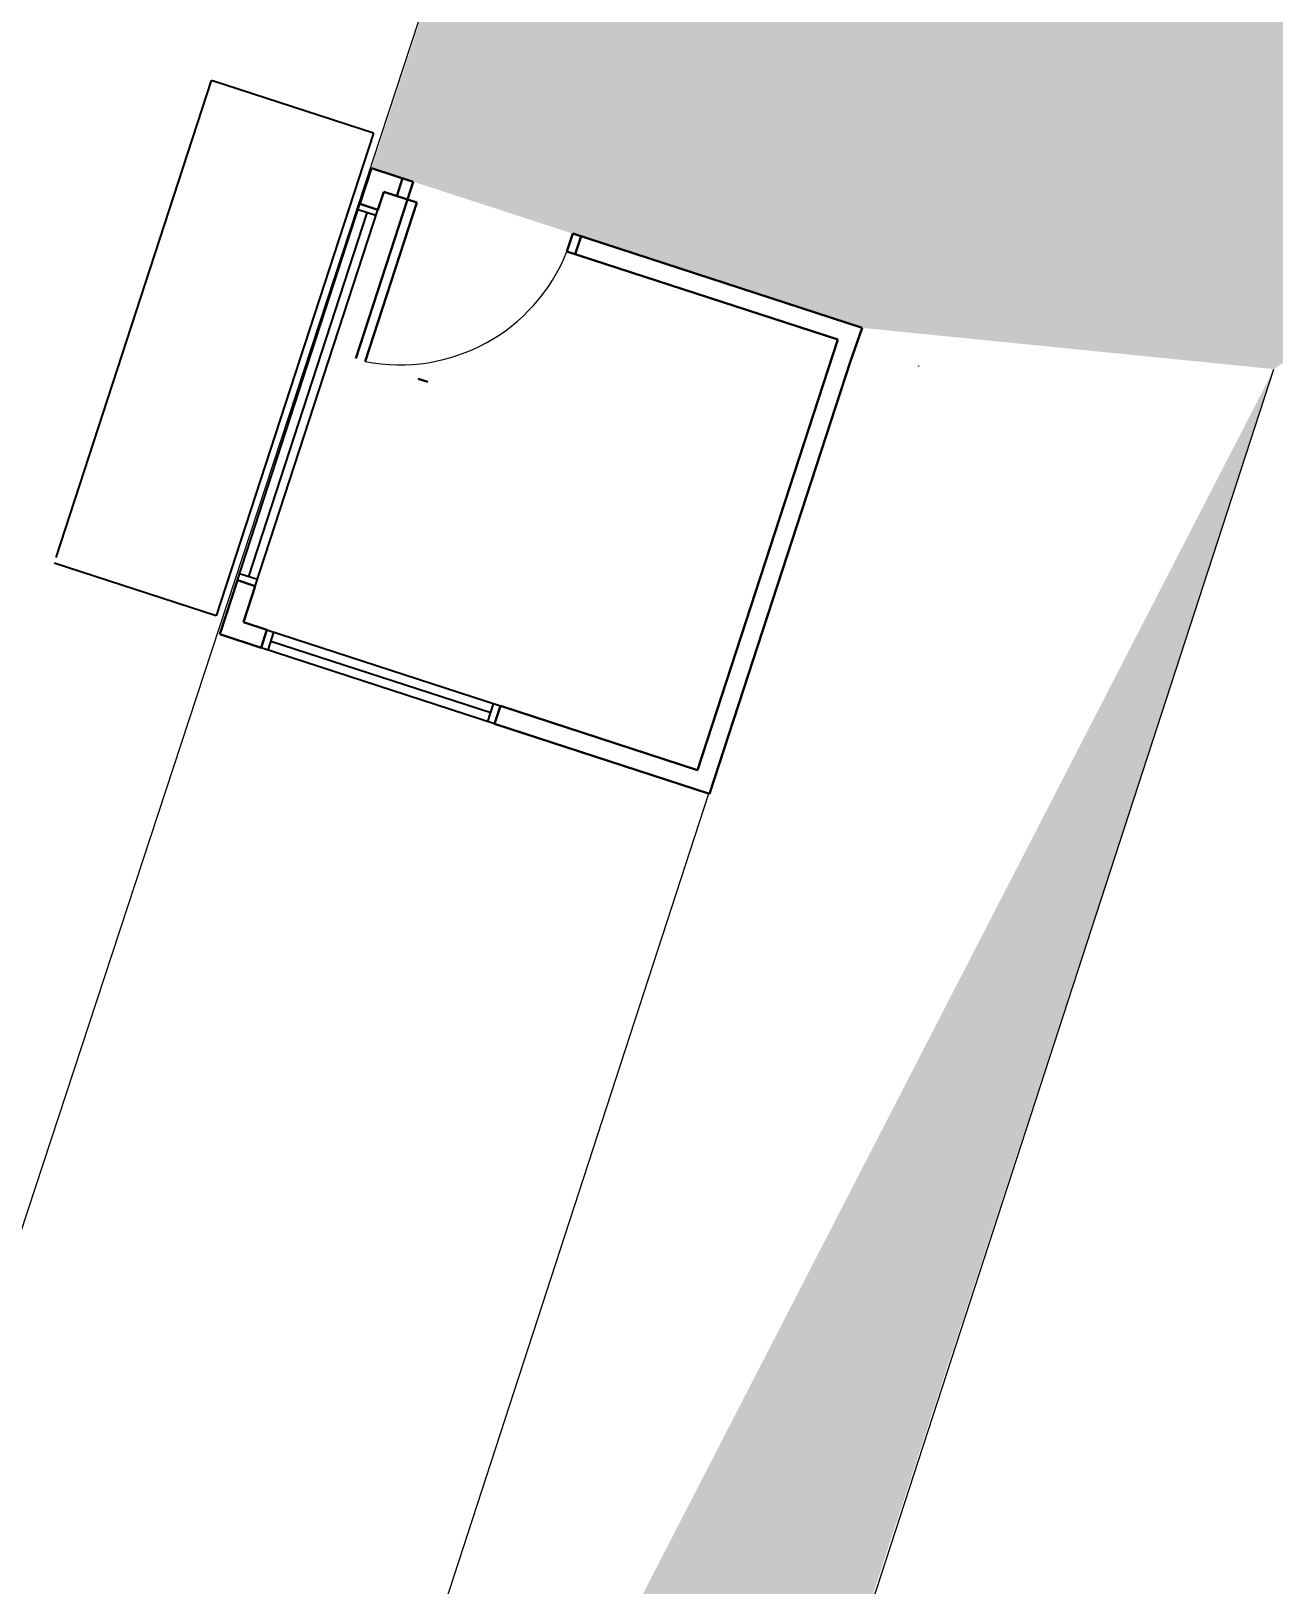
# Model space of a CAD drawing. Header units: metres. Extents: x 329311 to 330425, y 7396637 to 7397287.
# Drawn here: x 329816.22 to 329822.17, y 7397032.22 to 7397039.66 of the extents above; entities that cross this region are included whole.
import ezdxf

# ---------------------------------------------------------------- set-up
doc = ezdxf.new("R2010")
doc.units = ezdxf.units.M
doc.linetypes.add('CACHE2', pattern=[4.7625, 3.175, -1.5875])
doc.layers.get('0').update_dxf_attribs({"lineweight": 18})
for name, color, linetype, lineweight in [('AXES+POTEAUX', 6, 'CACHE2', 13), ('JANELAS', 5, 'Continuous', 25), ('LAYER01', 7, 'Continuous', 13), ('LINHAGROSSA', 7, 'Continuous', 30), ('PA6_TEXTO', 3, 'Continuous', 18)]:
    doc.layers.add(name, color=color, linetype=linetype, lineweight=lineweight)
doc.layers.add('VEGETAIS', color=3, linetype='Continuous')
doc.styles.add('200 Médio', font='arial.ttf', dxfattribs={"height": 0.75})
doc.styles.add('ARIAL', font='ARIAL', dxfattribs={"height": 0.2})
doc.dimstyles.new('AQ250', dxfattribs={"dimscale": 10, "dimtxt": 0.05, "dimasz": 0.03, "dimexe": 0.03, "dimexo": 0.025, "dimgap": 0.025, "dimtad": 1, "dimzin": 0, "dimdsep": 46, "dimtxsty": 'ARIAL', "dimblk": 'ARCHTICK', "dimcen": 0.09, "dimdle": 0.03, "dimclrt": 7, "dimadec": 0, "dimazin": 0, "dimtfac": 1, "dimtix": 1, "dimtmove": 2, "dimatfit": 3, "dimldrblk": 'OPEN90', "dimfxl": 1, "dimtvp": 1, "dimtolj": 1, "dimtzin": 0, "dimarcsym": 0})
pattern_1 = [(341.96263, (329827.33868, 7397103.38185), (0.0540704, 0.16604302), [0.127, -0.047625]), (71.96263, (329827.33868, 7397103.38185), (-0.16604302, 0.0540704), [0.127, -0.047625])]

# ---------------------------------------------------------------- blocks, each defined once
blk = doc.blocks.new('_ArchTick')
at = {"color": 0, "linetype": 'ByBlock', "const_width": 0.15}
blk.add_lwpolyline([(-0.5, -0.5), (0.5, 0.5)], dxfattribs=at)
blk = doc.blocks.new('*D14')
at = {"layer": 'Defpoints', "color": 0, "transparency": 16777216}
for p in [(329835.2333, 7397102.4533), (329808.0912, 7397027.1536), (329810.4416, 7397026.3875)]:
    blk.add_point(p, dxfattribs=at)
at = {"layer": 'PA6_TEXTO', "color": 0, "lineweight": -2, "transparency": 16777216}
for p, q in [((329832.9758, 7397103.5046), (329807.9982, 7397026.8683)), ((329834.9956, 7397102.5308), (329832.5977, 7397103.3123)), ((329810.2039, 7397026.465), (329807.806, 7397027.2465))]:
    blk.add_line(p, q, dxfattribs=at)
at = {"layer": 'PA6_TEXTO', "color": 0, "lineweight": -2, "transparency": 16777216, "xscale": 0.3, "yscale": 0.3, "zscale": 0.3}
for p, rotation in [((329832.8829, 7397103.2194), 71.94796434931555), ((329808.0912, 7397027.1536), 251.9479643493156)]:
    blk.add_blockref('_ArchTick', p, dxfattribs=dict(at, rotation=rotation))
at = {"layer": 'PA6_TEXTO', "color": 7, "transparency": 16777216, "insert": (329819.8853, 7397065.3826), "char_height": 0.75, "attachment_point": 5, "rotation": 71.94796, "style": '200 Médio'}
blk.add_mtext('\\A1;80.00', dxfattribs=at)
blk = doc.blocks.new('_Open90')
at = {"color": 0, "linetype": 'ByBlock', "lineweight": -2}
for p, q in [((-0.5, 0.5), (0, 0)), ((0, 0), (-1, 0)), ((0, 0), (-0.5, -0.5))]:
    blk.add_line(p, q, dxfattribs=at)

msp = doc.modelspace()

# ---------------------------------------------------------------- hatches: boundary and pattern name
at = {"layer": 'AXES+POTEAUX'}
h = msp.add_hatch(dxfattribs=at)
h.set_pattern_fill('ANGLE', color=253, scale=0.025)
h.set_pattern_definition(pattern_1)
h.paths.add_polyline_path([(329833.5249, 7397064.6961), (329830.4882, 7397065.6849)])
edge = h.paths.add_edge_path()
edge.add_line((329822.1725, 7397038.0422), (329826.7385, 7397041.2079))
edge.add_line((329820.2002, 7397038.2398), (329822.1725, 7397038.0422))
edge.add_line((329817.8504, 7397039.005), (329820.2002, 7397038.2398))
edge.add_line((329827.1044, 7397067.1868), (329817.8504, 7397039.005))
edge.add_line((329826.7385, 7397041.2079), (329826.8826, 7397044.0928))
edge.add_line((329826.8826, 7397044.0928), (329833.5249, 7397064.6961))
edge.add_line((329830.5299, 7397066.0701), (329827.1804, 7397067.1618))
h = msp.add_hatch(dxfattribs=at)
h.set_pattern_fill('ANGLE', color=253, scale=0.025)
h.set_pattern_definition(pattern_1)
edge = h.paths.add_edge_path()
edge.add_line((329819.1935, 7397028.939), (329822.1725, 7397038.0422))
edge.add_line((329820.2002, 7397038.2398), (329816.6358, 7397027.294))
edge.add_line((329820.2002, 7397038.2398), (329822.1725, 7397038.0422))
edge.add_line((329816.6358, 7397027.294), (329819.0805, 7397026.5098))
edge.add_line((329821.7047, 7397025.6285), (329840.3785, 7397019.5539))
edge.add_line((329819.3852, 7397027.2995), (329821.9742, 7397026.4804))
edge.add_line((329819.1387, 7397026.5209), (329819.3646, 7397027.2351))
edge.add_line((329821.9742, 7397026.4804), (329821.7121, 7397025.6518))
edge.add_line((329823.38, 7397027.5745), (329819.1935, 7397028.939))
edge.add_line((329822.9529, 7397026.2608), (329823.38, 7397027.5745))
edge.add_line((329837.125, 7397021.6588), (329822.9529, 7397026.2608))
edge.add_line((329837.5369, 7397022.9656), (329837.125, 7397021.6588))
edge.add_line((329846.004, 7397020.2084), (329837.5369, 7397022.9656))
edge.add_line((329840.3785, 7397019.5539), (329840.6662, 7397020.4632))
edge.add_line((329840.6662, 7397020.4632), (329843.2554, 7397019.644))
edge.add_line((329843.2554, 7397019.644), (329842.8615, 7397018.3987))
edge.add_line((329842.8615, 7397018.3987), (329859.1769, 7397013.0858))
edge.add_line((329845.5763, 7397018.8948), (329846.004, 7397020.2084))
edge.add_line((329859.5832, 7397014.3336), (329845.5763, 7397018.8948))
edge.add_line((329859.1769, 7397013.0858), (329859.5832, 7397014.3336))

# ---------------------------------------------------------------- linework, layer by layer
for p, q in [((329819.9918, 7397037.6119), (329820.2002, 7397038.2398)), ((329820.2257, 7397032.064), (329822.1725, 7397038.0422)), ((329816.6285, 7397027.2963), (329819.4656, 7397036.0089))]:
    msp.add_line(p, q)
msp.add_arc((329817.9868, 7397038.9225), 0.8599, 258.80657, 338.37697)
at = {"layer": 'JANELAS'}
for p, q in [((329817.2076, 7397037.0308), (329817.7945, 7397038.8333)), ((329817.2931, 7397037.0029), (329817.8801, 7397038.8055)), ((329817.871, 7397038.7775), (329817.7854, 7397038.8053)), ((329817.8282, 7397038.7914), (329817.2606, 7397037.0482)), ((329817.3033, 7397037.0343), (329817.2178, 7397037.0622)), ((329817.3487, 7397036.7929), (329818.4675, 7397036.4286)), ((329817.3543, 7397036.6964), (329817.3822, 7397036.782)), ((329817.3682, 7397036.7392), (329818.4209, 7397036.3964)), ((329818.4396, 7397036.343), (329817.3209, 7397036.7073)), ((329818.407, 7397036.3536), (329818.4349, 7397036.4392))]:
    msp.add_line(p, q, dxfattribs=at)
at = {"layer": 'LAYER01'}
msp.add_line((329813.4675, 7397025.685), (329834.289, 7397089.0521), dxfattribs=at)
at = {"layer": 'LINHAGROSSA'}
for p, q in [((329817.7945, 7397038.8333), (329817.8504, 7397039.005)), ((329817.8504, 7397039.005), (329818.05, 7397038.94)), ((329817.9707, 7397038.8712), (329817.9985, 7397038.9568)), ((329817.8801, 7397038.8055), (329817.9082, 7397038.8916)), ((329817.9082, 7397038.8916), (329818.0676, 7397038.8397)), ((329818.0222, 7397038.8545), (329818.05, 7397038.94)), ((329818.0222, 7397038.8545), (329817.7745, 7397038.0938)), ((329817.8801, 7397038.8055), (329817.7945, 7397038.8333)), ((329817.8199, 7397038.079), (329818.0676, 7397038.8397)), ((329818.7862, 7397038.6056), (329818.8141, 7397038.6912)), ((329818.8141, 7397038.6912), (329820.2002, 7397038.2398)), ((329818.8536, 7397038.6784), (329818.8257, 7397038.5928)), ((329818.7862, 7397038.6056), (329820.0833, 7397038.1833)), ((329820.2002, 7397038.2398), (329820.1428, 7397038.0756)), ((329820.0833, 7397038.1833), (329819.4117, 7397036.1211)), ((329820.1428, 7397038.0756), (329819.4694, 7397036.0077)), ((329820.4698, 7397038.0574), (329820.4716, 7397038.0568)), ((329818.0737, 7397037.9963), (329818.1192, 7397037.9815)), ((329817.1232, 7397036.7717), (329817.2076, 7397037.0308)), ((329817.2931, 7397037.0029), (329817.2076, 7397037.0308)), ((329817.2366, 7397036.8294), (329817.2931, 7397037.0029)), ((329817.3487, 7397036.7929), (329817.2366, 7397036.8294)), ((329817.3209, 7397036.7073), (329817.3487, 7397036.7929)), ((329817.3209, 7397036.7073), (329817.1232, 7397036.7717)), ((329818.4396, 7397036.343), (329818.4675, 7397036.4286)), ((329819.4117, 7397036.1211), (329818.4675, 7397036.4286)), ((329819.4694, 7397036.0077), (329818.4396, 7397036.343))]:
    msp.add_line(p, q, dxfattribs=at)
at = {"layer": 'VEGETAIS'}
for p, q in [((329816.3388, 7397037.1396), (329817.083, 7397039.425)), ((329817.8594, 7397039.1722), (329817.083, 7397039.425)), ((329817.8594, 7397039.1722), (329817.1065, 7397036.86)), ((329817.1065, 7397036.86), (329816.33, 7397037.1128))]:
    msp.add_line(p, q, dxfattribs=at)

# ---------------------------------------------------------------- dimensions: what is measured, and where the dimension line sits
at = {"layer": 'PA6_TEXTO'}
dim = msp.add_aligned_dim(p1=(329835.2333, 7397102.4533), p2=(329810.4416, 7397026.3875), distance=-2.4721, dimstyle='AQ250', override={"dimtxsty": '200 Médio'}, dxfattribs=at)
dim.commit()
dim.dimension.update_dxf_attribs({"geometry": '*D14', "text_midpoint": (329819.8853, 7397065.3826)})

doc.saveas('drawing.dxf')
